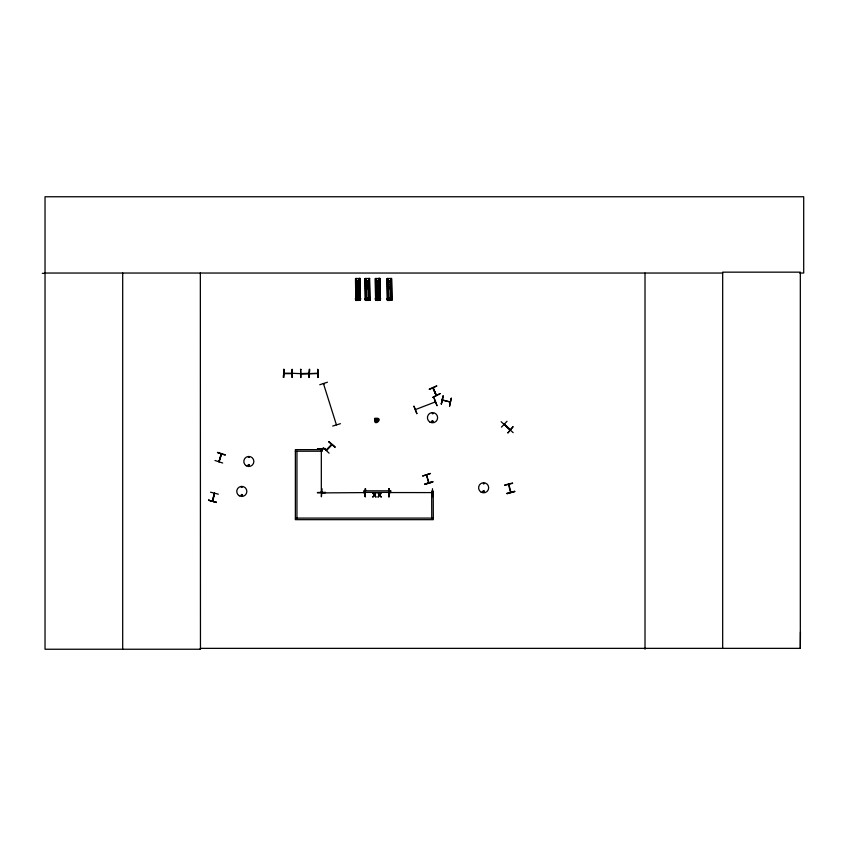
<?xml version="1.0" encoding="UTF-8"?>
<svg xmlns="http://www.w3.org/2000/svg" width="846" height="846" viewBox="0 0 846 846"><rect width="100%" height="100%" fill="white"/><g stroke="black" fill="none" stroke-linecap="round" stroke-linejoin="round"><path stroke-width="1.27" d="M799.745 273.036L803.7 273.036L803.7 196.758L45.028 196.758L45.028 649.242L200.46 649.242L200.354 648.353L800.327 648.353L800.443 631.994M435.521 401.85L435.151 401.913M214.556 493.25L212.409 501.075M436.113 395.325L432.941 387.923L436.303 395.325M509.546 429.377L510.106 429.842M218.723 461.482L219.23 460.964M221.208 454.799L221.144 453.953M221.451 454.101L218.977 461.768L221.049 454.006M321.692 449.808L321.681 449.247M241.353 487.222L242.22 487.106L241.406 487.444M242.495 495.386C241.332 492.361 240.56 497.818 242.58 495.196M248.449 457.168L249.284 457.274L248.449 457.369M248.079 465.046C249.655 468.102 249.602 462.402 248.132 465.437M249.369 465.385C248.502 463.259 248.005 467.066 249.327 465.247M432.052 421.35C433.078 423.444 433.015 419.5 432.052 421.594M482.886 491.346C484.578 493.979 484.166 489.591 483.129 491.04M484.028 483.679C482.929 481.998 483.563 485.255 483.986 483.373M483.098 491.547C484.547 489.897 483.901 493.197 483.182 491.674M323.616 384.264L323.764 383.545M323.754 384.401L323.447 383.576L336.422 424.851M376.407 421.636L376.618 420.451L375.307 420.716L376.407 421.636L377.75 421.149L377.58 419.119L375.55 419.299L375.307 420.716M376.618 420.451L376.904 418.812M321.639 492.203L321.639 491.494M426.574 475.061L428.573 482.833M428.954 482.685L426.49 475.061M212.431 500.991L214.26 493.292M212.758 501.181L214.641 493.271M218.353 494.18L210.506 492.192M441.284 403.933L443.325 396.108M450.241 401.998L442.352 400.179M367.809 300.119L367.83 299.304M331.886 444.721L326.302 450.516M214.99 460.488L222.667 463.026M217.559 452.346L225.258 454.82M219.061 461.8L221.504 454.038M432.909 413.715L432.211 413.186L432.803 413.779M377.665 300.097L378.204 299.23L377.591 299.209M389.35 300.097L389.879 299.209M375.73 421.329L376.692 419.997M365.091 492.911L364.235 492.922M432.475 492.911L431.64 492.541M291.796 373.245L284.055 373.202M331.537 444.51L326.165 450.083M510.847 492.15L508.88 484.388M321.935 492.901L365.112 492.594M389.202 492.594L390.101 492.594L389.223 492.922M432.486 492.594L389.372 492.552M292.505 373.287L300.52 373.657M317.578 373.594L309.573 373.657M376.798 420.05L377.58 419.119M501.16 421.71L513.152 432.655M501.435 427.156L507.008 421.287M504.766 424.914L504.353 424.153M513.025 426.849L507.79 433.015L512.94 426.765M442.426 399.904L450.157 401.977M323.278 447.576L329.094 453.192M331.833 444.71L326.419 450.453M335.027 446.974L328.861 441.718L334.995 447.005M241.522 494.72C240.666 496.888 243.627 494.434 241.448 494.857M357.795 300.097L358.323 299.23L357.71 299.177M321.321 449.078L321.321 492.287L321.311 491.558M429.25 389.139L436.642 385.861M429.387 389.446L436.769 386.136M436.229 395.241L433.321 387.923M432.158 420.843C435.468 421.509 429.969 422.926 432.528 420.748M434.083 398.223L437.044 405.742L434.135 398.202M435.14 402.009L415.661 409.496M416.877 413.609L413.916 406.08L416.835 413.631M376.872 420.145L378.003 419.732M327.444 382.212L319.756 384.74M332.711 426.046L340.441 423.687M422.778 475.938L430.487 473.464L422.789 475.991M432.708 481.765L424.999 484.24L432.687 481.712M424.914 483.912L432.718 481.818M424.988 484.198L432.792 482.104M504.713 484.991L512.549 483.034M504.798 485.318L512.623 483.32M514.759 491.663L506.934 493.694L514.654 491.283M506.849 493.366L514.685 491.378M248.65 464.539L249.359 464.729M483.457 490.849L484.007 490.923M360.153 278.461L355.479 278.524L355.817 300.425M365.017 278.524L369.691 278.461M378.606 278.471L380.023 278.461L380.245 300.351L375.592 300.425L375.349 278.524L379.706 278.482M355.817 280.745L359.857 280.703M365.356 280.745L369.406 280.703M375.687 280.745L379.738 280.703M387.373 280.745L391.412 280.703M355.828 282.226L359.878 282.183M365.377 282.226L369.416 282.183M375.709 282.226L379.748 282.183M387.383 282.226L391.434 282.183M355.859 284.446L359.899 284.404M365.398 284.446L369.438 284.404M375.73 284.446L379.769 284.404M387.415 284.446L391.455 284.404M355.87 286.424L359.91 286.382M365.419 286.424L369.459 286.382M375.751 286.424L379.791 286.382M387.426 286.424L391.465 286.382M355.891 288.645L359.941 288.602M365.44 288.645L369.48 288.602M375.772 288.645L379.812 288.602M387.447 288.645L391.497 288.602M356.007 298.183L360.047 298.13M365.546 298.183L369.596 298.13M375.878 298.183L379.928 298.13M387.563 298.183L391.603 298.13M355.341 298.828L360.724 298.765M355.341 298.998L360.724 298.934M364.88 298.828L370.273 298.765M364.88 298.998L370.273 298.934M375.212 298.828L380.605 298.765M386.897 298.828L392.28 298.765M367.259 299.177L367.894 299.198M375.212 298.998L380.605 298.934M386.897 298.998L392.28 298.934M389.266 299.209L389.9 299.198M377.602 300.161L378.236 300.15M355.711 300.425L357.139 300.404M357.721 300.415L358.366 300.404M369.935 300.351L365.261 300.425L365.123 278.524M387.352 278.524L387.584 300.415L391.941 300.351L391.603 278.461L387.034 278.524L387.288 300.425L388.695 300.404M389.276 300.415L389.921 300.404M321.29 449.871L321.639 449.099M432.465 488.692L432.57 496.771M325.499 492.34L317.419 492.509M317.419 492.806L325.509 492.753M364.298 492.88L365.028 492.594L364.383 492.922M364.298 492.594L365.007 492.562M389.287 492.594L390.017 492.594L389.372 492.954M432.38 492.562L431.767 492.922M42.3 273.353L45.028 273.343M45.028 273.036L722.674 273.036M291.965 369.385L292.007 377.464M300.499 369.385L301.07 369.385M309.065 373.287L301.229 373.646M317.578 373.255L309.625 373.604M283.854 373.657L291.986 373.657M301.039 373.562L309.171 373.657L301.039 373.742M318.138 377.464L317.705 369.385L318.096 377.464M295.37 451.214L322.326 451.214L322.326 449.638L295.37 449.638L295.37 519.666L433.321 519.666L433.226 491.145L431.661 491.145L431.746 518.101L433.321 518.101L295.37 518.101M375.233 419.976L376.428 420.187M376.882 420.261L378.067 420.473M208.581 500.282L216.449 502.154M217.454 452.673L225.173 455.106M504.512 424.237L510.286 429.525M375.55 419.299L376.481 420.081M376.83 420.367L377.75 421.149M504.026 424.47L510.001 429.99M328.904 441.686L334.794 447.217M432.951 387.923L436.229 395.368M376.163 418.876L376.576 420.007M376.734 420.441L377.147 421.572M508.509 484.462L510.519 492.34M391.095 281.041L391.307 300.362M391.127 297.781L390.926 281.041L391.032 297.792M390.598 278.471L390.873 300.362M390.588 297.792L390.408 281.052L390.514 297.792M390.218 300.372L388.991 300.383M388.462 281.084L388.663 297.834M388.377 281.084L388.568 297.834M388.134 278.514L388.409 300.415M387.944 281.094L388.124 297.834M387.838 278.514L388.028 297.834M387.648 278.524L387.806 300.415M387.383 278.524L387.627 300.415M379.928 278.461L380.161 300.351M379.706 278.461L379.949 300.362M379.494 278.461L379.727 300.362M379.42 279.751L379.632 300.362M379.272 281.041L379.463 300.362M378.923 278.471L379.198 300.362M378.881 278.471L379.114 300.362M378.733 281.052L378.839 297.792M378.543 300.372L377.305 300.383M376.787 281.084L376.988 297.834M376.734 300.415L376.449 278.514L376.65 300.415M376.153 279.804L376.449 297.834M376.195 297.845L375.973 278.524L376.1 297.845M376.195 298.173L376.216 300.393M375.666 278.524L375.867 300.415M375.37 278.524L375.687 300.425M369.596 278.461L369.914 300.351M369.416 278.461L369.617 300.362L369.332 278.461M369.184 281.041L369.3 300.362M368.919 281.041L369.12 297.781L368.835 281.041M368.592 278.471L368.867 300.362M368.401 281.052L368.581 297.792L368.317 281.052M368.211 300.372L366.974 300.383M366.635 297.834L366.477 281.084L366.551 297.834M366.159 278.514L366.318 300.415M365.937 281.094L366.117 297.834M365.81 278.514L366.032 297.834M365.662 278.524L365.8 300.415M365.335 278.524L365.62 300.415M365.303 278.524L365.535 300.415M360.047 278.461L360.385 300.351L356.029 300.404L355.796 278.524L356.071 300.415M359.613 278.461L359.74 297.781M359.73 298.141L359.751 300.362M359.571 297.781L359.349 278.461L359.476 297.792M359.085 278.471L359.275 300.362M358.852 281.052L359.042 297.792M358.778 281.052L358.937 297.792M358.662 300.372L357.435 300.383M356.906 281.084L357.107 297.834M356.832 281.084L357.012 297.834M356.578 278.514L356.853 300.415M356.367 278.514L356.589 299.124M356.282 278.514L356.504 300.415M356.018 278.524L356.346 300.415M389.065 488.692L389.171 496.782M365.197 488.692L365.25 496.771M800.327 648.353L800.327 272.158L722.674 272.158L722.674 648.353M645.012 273.036L645.012 649.242M317.736 369.385L317.736 377.464M309.266 369.385L309.266 377.464M300.954 377.464L300.616 369.385L300.658 377.464M296.946 451.214L296.946 518.101M292.304 369.385L292.304 377.464M283.865 369.385L283.822 377.464M200.343 273.036L200.46 649.242M122.691 273.036L122.691 649.242M357.033 287.291C358.175 290.707 359.677 284.838 357.033 287.291M366.582 287.291C367.714 290.707 369.226 284.838 366.582 287.291M376.914 287.291C378.046 290.707 379.558 284.838 376.914 287.291M388.589 287.291C389.731 290.707 391.233 284.838 388.589 287.291M208.613 500.166L216.375 502.482L208.613 500.166M442.997 396.023L441.348 403.944L442.997 396.023M451.246 398.233L449.586 406.154L451.246 398.233M375.444 492.911L374.408 494.593L372.737 492.911L374.048 495.047L372.695 497.184L374.366 495.47L376.058 497.184L374.725 495.016L376.058 492.911L375.444 492.911M380.689 492.911L379.653 494.593L377.982 492.911L379.294 495.047L377.94 497.184L379.611 495.47L381.303 497.184L379.97 495.016L381.303 492.911L380.689 492.911M374.926 418.368C372.621 428.774 385.522 416.856 374.926 418.368M440.121 393.612L432.93 397.334L440.121 393.612M367.83 300.002L367.883 300.097M325.499 448.602L317.419 449.099L325.499 448.602M321.797 488.692L321.395 496.782L321.681 488.692M365.535 488.692L365.144 496.782L365.504 488.692M389.171 488.692L388.811 496.782L389.171 488.692M283.886 369.385L283.431 377.464L283.886 369.385M309.604 369.385L309.15 377.464L309.541 369.385M390.715 490.839L363.769 490.839L363.769 492.404L390.715 492.404L390.715 490.839M391.666 300.351L391.423 278.461L391.624 300.362M360.11 300.351L359.867 278.461L360.068 300.362M481.12 492.139A5.044 5.044 0 0 0 488.692 487.772A5.044 5.044 0 0 0 481.12 483.404A5.044 5.044 0 0 0 481.12 492.139M429.969 422.122A5.118 5.118 0 0 0 437.636 417.691A5.118 5.118 0 0 0 429.969 413.26A5.118 5.118 0 0 0 429.969 422.122M246.323 465.818A5.023 5.023 0 0 0 253.863 461.461A5.023 5.023 0 0 0 246.323 457.115A5.023 5.023 0 0 0 246.323 465.818M239.27 495.788A5.044 5.044 0 0 0 246.842 491.42A5.044 5.044 0 0 0 239.27 487.053A5.044 5.044 0 0 0 239.27 495.788"/></g></svg>
